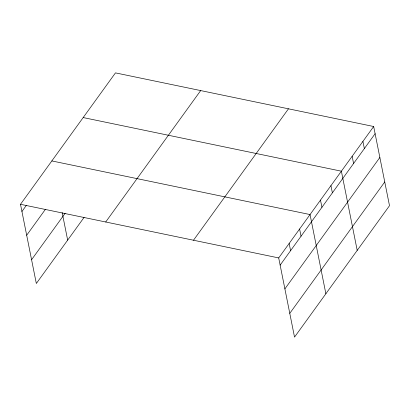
<?xml version="1.0" encoding="UTF-8"?>
<svg xmlns="http://www.w3.org/2000/svg" width="410" height="410" viewBox="0 0 410 410"><rect width="100%" height="100%" fill="white"/><g stroke="black" fill="none" stroke-linecap="round" stroke-linejoin="round"><path stroke-width="0.61" d="M84.081 217.408L36.326 283.489L20.5 204.298L115.471 72.883L373.674 126.511L389.5 205.702L294.529 337.117L278.703 257.926L373.674 126.511M21.935 211.493L26.414 205.297M26.686 235.253L45.341 209.438M31.575 259.73L65.154 213.267M105.708 221.994L200.68 90.579M193.499 240.229L288.466 108.814M280.143 265.121L375.114 133.701M284.888 288.881L379.86 157.46M289.783 313.358L384.754 181.943M83.179 117.562L341.386 171.19L357.207 250.382M51.839 160.93L310.047 214.558L325.868 293.75M20.5 204.298L278.703 257.926M362.911 141.404L364.352 148.594M352.149 156.297L353.584 163.493M330.937 185.648L332.377 192.838M320.492 200.106L321.932 207.296M299.597 229.016L301.037 236.206M289.152 243.473L290.587 250.664M62.166 212.595L67.665 240.122"/></g></svg>
